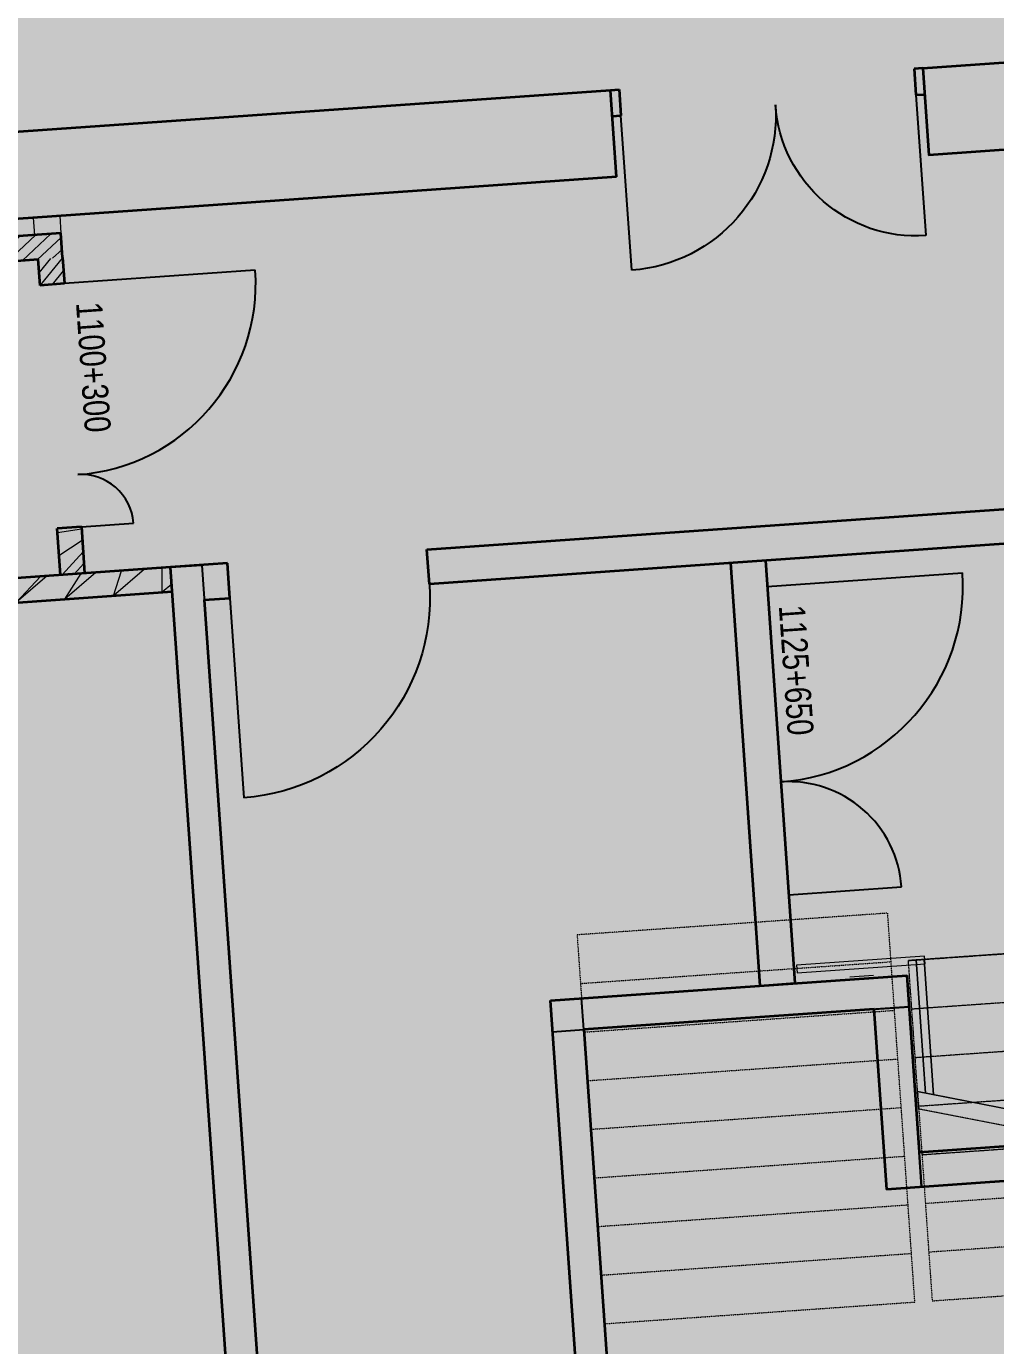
# Model space of a CAD drawing. Header units: millimetres. Extents: x 833941507 to 1669051331, y 817666127 to 1636299673.
# Drawn here: x 834538638 to 834544211, y 817995162 to 818002742 of the extents above; entities that cross this region are included whole.
import ezdxf

# ---------------------------------------------------------------- set-up
doc = ezdxf.new("R2010")
doc.units = ezdxf.units.MM
doc.header["$LTSCALE"] = 3
for name, pattern in [('3A35X-MADL-P-LT-B01-0$0$ACAD_ISO02W033', [5, 4, -1]), ('ACAD_ISO04W033', [10, 8, -1, 0, -1]), ('B0606', [0.7813, 0.39065, -0.39065])]:
    doc.linetypes.add(name, pattern=pattern)
for name, color, linetype, lineweight in [('Hatch (LTC&CB)', 252, 'Continuous', 35), ('UAJ-22INWA', 6, 'Continuous', 35), ('UAJ-22INWA-h', 251, 'Continuous', 9), ('UAJ-23FLOR-h', 251, 'Continuous', 9), ('UAJ-24STAI', 8, 'Continuous', 35), ('UAJ-24STAI-a', 9, '3A35X-MADL-P-LT-B01-0$0$ACAD_ISO02W033', 13), ('UAJ-24STAI-d', 7, 'Continuous', 5), ('UAJ-24STAI-x', 9, 'ACAD_ISO04W033', 5), ('UAJ-24STAI-z', 8, 'B0606', 9), ('UAJ-32INFR', 7, 'Continuous', 25), ('UAJ-32INFR-a', 1, 'Continuous', 13), ('UAJ-34RAIL-a', 1, 'Continuous', 13), ('UAJ-34RAIL-c', 254, 'Continuous', 9)]:
    doc.layers.add(name, color=color, linetype=linetype, lineweight=lineweight)
doc.layers.add('UAJ-00ANNO-$', color=32, linetype='Continuous', lineweight=5, plot=False)
doc.layers.add('UAJ-01LAYO-$', color=32, linetype='Continuous', lineweight=5, plot=False)
doc.layers.add('UAJ-22INWA-$', color=32, linetype='Continuous', plot=False)
doc.styles.add('3A35X-MAGP-P-ADR-B01-L1$0$Kowloon_standard', font='arial.ttf', dxfattribs={"width": 0.8, "height": 2})

# ---------------------------------------------------------------- blocks, each defined once
blk = doc.blocks.new('32_UNS_INFR-cavity-closer')
at = {"layer": 'UAJ-32INFR-a', "transparency": 33554636}
h = blk.add_hatch(color=256, dxfattribs=at)
h.dxf.hatch_style = 1
h.paths.add_polyline_path([(149.9999998807907, 0), (0, 0), (0, 100), (150.0000001192093, 100)])
blk.add_lwpolyline([(149.9999998807907, 0), (0, 0), (0, 100), (150.0000001192093, 100)], close=True, dxfattribs=at)
blk = doc.blocks.new('*U561')
at = {"layer": 'UAJ-22INWA-h'}
h = blk.add_hatch(dxfattribs=at)
h.set_pattern_fill('ANSI31', color=256, scale=20)
h.set_pattern_definition([(45, (-59.9999992350003, -6417.282052694412), (-44.90128060534576, 44.90128060534577), [])])
h.paths.add_polyline_path([(6.05607567649713e-07, -5580.205810431152), (3.978102540713735e-07, 162.923758758785), (140.000000278601, 162.9237584846037), (140.0000009632354, -5580.205810347705)])
at = {"layer": 'UAJ-22INWA'}
for p, q in [((140.0000003531067, 162.9237586119443), (140.0000009483195, -5580.040647412018)), ((7.546191795810841e-07, -5580.205810192733), (2.571432924065675e-07, 22.92375852036639))]:
    blk.add_line(p, q, dxfattribs=at)
for points in [[(3.85487965104403e-06, 162.9237584968287), (140.0000042125075, 162.9237584849075)], [(6.05607567649713e-07, -5580.205810431152), (140.0000009632354, -5580.205810443073)]]:
    blk.add_lwpolyline(points, dxfattribs=at)
blk = doc.blocks.new('*U577')
at = {"layer": 'UAJ-22INWA-h'}
h = blk.add_hatch(dxfattribs=at)
h.set_pattern_fill('ANSI31', color=256, scale=20)
h.set_pattern_definition([(45, (-59.9999989161266, -9092.188684728884), (-44.90128060534576, 44.90128060534577), [])])
h.paths.add_polyline_path([(4.387143235362601e-07, -4180.204227458878), (8.835772007387277e-07, -3911.98445624796), (140.0000007643679, -3911.984456522141), (140.0000007963422, -4180.204227375431)])
at = {"layer": 'UAJ-22INWA'}
for p, q in [((5.877259354676312e-07, -4180.20422722046), (7.345655888073566e-07, -3911.984456486378)), ((140.0000008388737, -3911.984456530347), (140.000000781441, -4180.204227379822))]:
    blk.add_line(p, q, dxfattribs=at)
blk.add_lwpolyline([(4.387143235362601e-07, -4180.204227458878), (140.0000007963422, -4180.204227470799)], dxfattribs=at)
blk = doc.blocks.new('*U610')
at = {"layer": 'UAJ-24STAI-z'}
for points in [[(0, 0), (1.471618134019081e-07, 1790)], [(280, 0), (280.0000001471618, 1790)], [(560, 0), (560.0000001471618, 1790)], [(840, 0), (840.0000001471618, 1790)], [(1120, 0), (1120.000000147162, 1790)], [(1400, 0), (1400.000000147162, 1790)], [(1680, 0), (1680.000000147162, 1790)], [(1960, 0), (1960.000000147162, 1790)]]:
    blk.add_lwpolyline(points, dxfattribs=at)
blk.add_lwpolyline([(1.471618134019081e-07, 1790), (2240.000000147162, 1790), (2240, 0), (0, 0)], close=True, dxfattribs=at)
blk = doc.blocks.new('*U674')
at = {"layer": 'UAJ-34RAIL-c'}
h = blk.add_hatch(color=256, dxfattribs=at)
h.dxf.hatch_style = 1
h.paths.add_polyline_path([(767.1727708819228, 1745.000000000033), (1.13686837721616e-13, 1745), (5.684341886080801e-13, 1700), (779.2304845413153, 1700.000000000033)])
h = blk.add_hatch(color=256, dxfattribs=at)
h.dxf.hatch_style = 1
h.paths.add_polyline_path([(855.115057222514, 1790.000000000033), (755.115057222514, 1790.000000000033), (1234.744111674238, 2.842170943040401e-14), (1334.744111657143, 2.842170943040401e-14)])
h = blk.add_hatch(color=256, dxfattribs=at)
h.dxf.hatch_style = 1
h.paths.add_polyline_path([(1210.628684355437, 90), (1.13686837721616e-13, 90), (-1.13686837721616e-13, 45), (1222.686398014829, 45)])
at = {"layer": 'UAJ-24STAI-a'}
for points in [[(755.115057222514, 1790.000000000033), (0, 1790), (0, 0), (1234.744111674238, 0)], [(0, 0), (0, 1790)], [(280, -2.449293598294707e-15), (280, 1790)], [(560, -4.898587196589415e-15), (560, 1790)], [(840, -7.347880794884122e-15), (840, 1790)], [(1120, -9.797174393178829e-15), (1120, 1790)]]:
    blk.add_lwpolyline(points, dxfattribs=at)
at = {"layer": 'UAJ-24STAI-d'}
blk.add_line((0, 895), (940, 895), dxfattribs=at)
at = {"layer": 'UAJ-24STAI-d', "flags": 128}
blk.add_lwpolyline([(1234.744111674238, 2.842170943040401e-14), (1059.634345702236, 653.5185435089252), (930.224823151008, 1136.48145665348), (755.115057222514, 1790.000000000033)], dxfattribs=at)
at = {"layer": 'UAJ-24STAI-x', "flags": 128}
blk.add_lwpolyline([(1334.744111674238, 2.842170943040401e-14), (1159.634345702236, 653.5185435089252), (1030.224823151008, 1136.48145665348), (855.115057222514, 1790.000000000033)], dxfattribs=at)
at = {"layer": 'UAJ-24STAI-z'}
for points in [[(0, 0), (0, 1790)], [(280, 0), (280, 1790)], [(560, 0), (560, 1790)], [(755.1150572225249, 1790.000000000033), (1960, 1790), (1960, 0), (1234.744111674227, 0)], [(840, 0), (840, 1790)], [(1120, 0), (1120, 1790)], [(1400, 0), (1400, 1790)], [(1680, 0), (1680, 1790)]]:
    blk.add_lwpolyline(points, dxfattribs=at)
at = {"layer": 'UAJ-34RAIL-a'}
for points in [[(779.2304845413153, 1700.000000000033), (5.684341886080801e-13, 1700), (1.13686837721616e-13, 1745), (767.1727708819146, 1745.000000000033)], [(1222.686398014837, 45), (-1.13686837721616e-13, 45), (1.13686837721616e-13, 90), (1210.628684355436, 90)]]:
    blk.add_lwpolyline(points, dxfattribs=at)
blk.add_lwpolyline([(755.115057222514, 1790.000000000033), (1234.744111674238, 2.842170943040401e-14), (1334.744111657143, 2.842170943040401e-14), (855.115057222514, 1790.000000000033)], close=True, dxfattribs=at)
at = {"layer": 'UAJ-34RAIL-c'}
for points in [[(767.1727708819228, 1745.000000000033), (1.13686837721616e-13, 1745), (5.684341886080801e-13, 1700), (779.2304845413153, 1700.000000000033)], [(1210.628684355437, 90), (1.13686837721616e-13, 90), (-1.13686837721616e-13, 45), (1222.686398014829, 45)]]:
    blk.add_lwpolyline(points, close=True, dxfattribs=at)
blk = doc.blocks.new('*U789')
at = {"layer": 'UAJ-34RAIL-c'}
h = blk.add_hatch(color=256, dxfattribs=at)
h.dxf.hatch_style = 1
h.paths.add_polyline_path([(-45.00000071525574, -299.9999998807907), (-45.00000001633325, 437.013786861678), (-90.00000001633326, 437.0137867424687), (-90.00000071525574, -300)])
at = {"layer": 'UAJ-00ANNO-$'}
blk.add_lwpolyline([(-1.633325384310087e-08, 137.0137865040501), (0, 0)], dxfattribs=at)
at = {"layer": 'UAJ-34RAIL-a'}
blk.add_lwpolyline([(-45.00000071525574, -299.9999998807907), (-45.00000001633325, 437.013786861678), (-90.00000001633326, 437.0137867424687), (-90.00000071525574, -300)], close=True, dxfattribs=at)
blk = doc.blocks.new('D1700')
at = {"layer": 'UAJ-32INFR'}
for p, q in [((3.576278686523438e-07, 890.0000003576279), (1.192092895507812e-07, 2.384185791015625e-07)), ((1700.000000119209, 0), (1700.000000119209, 810.0000001192093))]:
    blk.add_line(p, q, dxfattribs=at)
for centre, radius, start, end in [((1.192092895507812e-07, 1.192092895507812e-07), 889.9999997660796, 0, 90), ((1700.000000119209, -1.192092895507812e-07), 810.0000001576923, 90, 180)]:
    blk.add_arc(centre, radius, start, end, dxfattribs=at)
blk = doc.blocks.new('*U920')
at = {"layer": 'UAJ-22INWA-h'}
h = blk.add_hatch(dxfattribs=at)
h.set_pattern_fill('ANSI32', color=256, scale=20)
h.set_pattern_definition([(45, (-60.00000210087046, 2623.378874292071), (-134.7038418160373, 134.7038418160373), []), (45, (29.80259789912955, 2623.378874292071), (-134.7038418160373, 134.7038418160373), [])])
h.paths.add_polyline_path([(-2.194243222675141e-07, 1340.662851250309), (1.451113291750517e-07, 2282.716024063809), (139.9999982377627, 2282.716023789627), (139.9999983500642, 1340.662851333755)])
at = {"layer": 'UAJ-22INWA'}
for p, q in [((-7.04127115931372e-08, 1340.662872577592), (-3.900282756319496e-09, 2282.71602382539)), ((139.9999983122685, 2282.716023781103), (139.999998335163, 1340.662851391625))]:
    blk.add_line(p, q, dxfattribs=at)
blk.add_lwpolyline([(-2.194243222675141e-07, 1340.662851250309), (139.9999983500642, 1340.662851238387)], dxfattribs=at)
blk = doc.blocks.new('D1150')
at = {"layer": 'UAJ-32INFR'}
blk.add_line((2.384185791015625e-07, 2.384185791015625e-07), (3.576278686523438e-07, 1150.000000238419), dxfattribs=at)
blk.add_arc((1.192092895507812e-07, 1.192092895507812e-07), 1150.00000005447, 0, 90, dxfattribs=at)
blk = doc.blocks.new('D1775')
at = {"layer": 'UAJ-32INFR'}
for p, q in [((0, 3.576278686523438e-07), (1.192092895507812e-07, 1125.000000357628)), ((1775.000000119209, 3.576278686523438e-07), (1775.000000119209, 650.0000002384186))]:
    blk.add_line(p, q, dxfattribs=at)
for centre, radius, start, end in [((0, 2.384185791015625e-07), 1125.000000036237, 0, 90), ((1775.000000119209, 2.384185791015625e-07), 649.9999999729392, 90, 180)]:
    blk.add_arc(centre, radius, start, end, dxfattribs=at)
at = {"layer": 'UAJ-01LAYO-$', "style": '3A35X-MAGP-P-ADR-B01-L1$0$Kowloon_standard', "width": 0.8}
blk.add_text('1125+650', height=149.9999999999996, rotation=359.9985519998963, dxfattribs=at).set_placement((115.5759078264236, 58.63326156139374))
blk = doc.blocks.new('D1400+')
at = {"layer": 'UAJ-32INFR'}
for p, q in [((1.192092895507812e-07, 1100.000000238419), (1.192092895507812e-07, 2.384185791015625e-07)), ((1400.000000119209, 0), (1400.000000119209, 300))]:
    blk.add_line(p, q, dxfattribs=at)
for centre, radius, start, end in [((1.192092895507812e-07, 1.192092895507812e-07), 1100.000000053798, 0, 90), ((1400.000000119209, -1.192092895507812e-07), 299.9999999266742, 90, 180)]:
    blk.add_arc(centre, radius, start, end, dxfattribs=at)
at = {"layer": 'UAJ-01LAYO-$', "style": '3A35X-MAGP-P-ADR-B01-L1$0$Kowloon_standard', "width": 0.8}
blk.add_text('1100+300', height=149.9999999999996, rotation=359.9985519998963, dxfattribs=at).set_placement((115.5759079456329, 58.63326156139374))
blk = doc.blocks.new('*U923')
at = {"layer": 'UAJ-22INWA-h'}
h = blk.add_hatch(dxfattribs=at)
h.set_pattern_fill('ANSI31', color=256, scale=20)
h.set_pattern_definition([(45, (-59.99999853248482, -12310.40845649452), (-44.90128060534576, 44.90128060534577), [])])
h.paths.add_polyline_path([(6.23488773499048e-07, -5730.204227987409), (1.082444526900872e-06, -5580.204227485065), (140.0000009632352, -5580.204227759246), (140.0000009811166, -5730.204227903962)])
at = {"layer": 'UAJ-22INWA'}
for p, q in [((7.725003854304191e-07, -5730.20422774899), (9.334329149695009e-07, -5580.204227723483)), ((140.000001037741, -5580.204227767452), (140.0000009662155, -5730.204227908353))]:
    blk.add_line(p, q, dxfattribs=at)
blk.add_lwpolyline([(4.539513923873528e-06, -5580.204227747021), (140.0000048971418, -5580.204227758943)], dxfattribs=at)
blk = doc.blocks.new('GBP-LTC-LB01')
at = {"layer": 'UAJ-23FLOR-h'}
h = blk.add_hatch(dxfattribs=at)
h.set_pattern_fill('EARTH,_O', color=256, scale=180, angle=45.00000010501341)
h.set_pattern_definition([(48.99890852053534, (834576001.761157, 818046085.3420337), (-112.7268618952272, 1612.510668059984), [1143, -1143]), (48.99890852053534, (834575678.2791204, 818046366.5514973), (-112.7268618952272, 1612.510668059984), [1143, -1143]), (48.99890852053534, (834575354.7970834, 818046647.760961), (-112.7268618952272, 1612.510668059984), [1143, -1143]), (138.9989085205353, (834575340.7062259, 818046849.3247945), (-1612.510668059984, -112.7268618952272), [1143, -1143]), (138.9989085205353, (834575621.9156895, 818047172.8068315), (-1612.510668059984, -112.7268618952272), [1143, -1143]), (138.9989085205353, (834575903.1251531, 818047496.2888683), (-1612.510668059984, -112.7268618952272), [1143, -1143])])
h.paths.add_polyline_path([(834572173.0526648, 818200349.1682475), (834310583.7401848, 818182062.0839702), (834331502.2393942, 817882831.6918911), (834364939.6873164, 817885169.2259957), (834473095.7001734, 818011283.5998719), (834480533.7001572, 818020120.3998857), (834485095.050147, 818025709.5498941), (834491375.7001324, 818033618.9999057), (834497063.4001188, 818041012.999916), (834493145.8001142, 818043678.6999089), (834512788.5000582, 818074029.2499447), (834518712.4500408, 818083675.2499557), (834526231.3000174, 818096325.0999695), (834534646.0499907, 818111073.0499848), (834545955.9999523, 818131981.3000056), (834557204.5999117, 818154198.8000262), (834564039.9998856, 818168496.8000388), (834570941.1648417, 818183576.4266495), (834578367.7999997, 818200696.3)])
h.paths.add_polyline_path([(834382131.3063979, 817956469.9755309), (834418268.7298656, 817958996.0684958), (834422062.4129677, 817963855.9029621), (834428403.0430198, 817964299.3786768), (834467239.2037573, 818010695.5815835), (834466445.2064853, 818021738.794587), (834476097.7213831, 818035709.0329579), (834485267.1005058, 818048983.1978921), (834487014.8928652, 818051460.4309663), (834497268.3342452, 818067303.4232484), (834492893.3757939, 818129890.0851053), (834448056.5937514, 818126755.6608665), (834416896.5816393, 818105052.1136897), (834382061.3702741, 818080788.9948437), (834386167.4497714, 818022059.1642565), (834377588.3843737, 818021459.4669156)], flags=16)
edge = h.paths.add_edge_path(flags=16)
edge.add_line((834540292.2872467, 818142076.0699883), (834533466.3205868, 818141614.1342163))
edge.add_line((834533466.3205867, 818141614.1342163), (834523258.01233, 818143862.7104174))
edge.add_line((834523258.01233, 818143862.7104174), (834525896.867722, 818155838.9349334))
edge.add_arc((834558382.4304729, 818267025.4493066), 115835.0239163238, 237.2183980957774, 253.7131265722631, ccw=False)
edge.add_line((834495664.9154892, 818169638.2526121), (834498267.5884769, 818132356.9750829))
edge.add_line((834498267.5884771, 818132356.9750829), (834496346.4194225, 818130135.0090942))
edge.add_line((834496346.4194226, 818130135.0090942), (834492879.879452, 818129892.6713651))
edge.add_line((834492879.8794518, 818129892.6713651), (834494229.5832878, 818110587.6218635))
edge.add_line((834494229.5832882, 818110587.6218635), (834496326.133695, 818110708.3844534))
edge.add_line((834496326.1336946, 818110708.3844534), (834498420.2073777, 818080753.5549031))
edge.add_line((834498420.2073779, 818080753.5549031), (834498046.1188868, 818080727.4032354))
edge.add_line((834498046.118887, 818080727.4032354), (834498254.5151165, 818077746.3837949))
edge.add_line((834498254.5151162, 818077746.3837949), (834503061.0860548, 818078082.4001414))
edge.add_line((834503061.0860548, 818078082.4001414), (834504979.5219883, 818081212.101532))
edge.add_line((834504979.5219884, 818081212.101532), (834509429.0185915, 818088470.9260026))
edge.add_line((834509429.0185914, 818088470.9260026), (834515217.1570119, 818097913.5886871))
edge.add_line((834515217.157012, 818097913.5886871), (834526067.4346461, 818116415.5426326))
edge.add_line((834526067.4346461, 818116415.5426326), (834532489.1994565, 818127888.6839589))
edge.add_line((834532489.1994562, 818127888.6839589), (834534830.89787, 818132146.3035389))
edge.add_line((834534830.8978701, 818132146.3035389), (834540292.2872465, 818142076.0699883))
h = blk.add_hatch(dxfattribs=at)
h.set_pattern_fill('EARTH,_O', color=256, scale=180, angle=45.00000010501341)
h.set_pattern_definition([(45.00000010501341, (-1082349.699177861, 54794.90315568447), (-2.96267069188616e-06, 1616.446101792448), [1143, -1143]), (45.00000010501341, (-1082652.782822503, 55097.98679921505), (-2.96267069188616e-06, 1616.446101792448), [1143, -1143]), (45.00000010501341, (-1082955.866467144, 55401.07044274564), (-2.96267069188616e-06, 1616.446101792448), [1143, -1143]), (135.0000001050134, (-1082955.866467515, 55603.12620546969), (-1616.446101792448, -2.96267069188616e-06), [1143, -1143]), (135.0000001050134, (-1082652.782823984, 55906.20985011128), (-1616.446101792448, -2.96267069188616e-06), [1143, -1143]), (135.0000001050134, (-1082349.699180454, 56209.29349475286), (-1616.446101792448, -2.96267069188616e-06), [1143, -1143])])
h.paths.add_polyline_path([(834669469.2548146, 818015499.1701102), (834651080.8176275, 818014213.7929552), (834651091.333055, 818014066.030459), (834669479.7621983, 818015351.5226754)], flags=16)
edge = h.paths.add_edge_path()
edge.add_arc((834611763.613195, 818123015.0723449), 22001.28373588376, 94.00071865262937, 118.6886834190998)
edge.add_line((834601201.8916234, 818142315.5004095), (834593918.3367147, 818141228.3801512))
edge.add_arc((834611768.400262, 818123014.0298539), 25502.69251264854, 93.99715914630349, 134.4212748451599, ccw=False)
edge.add_line((834609990.6837641, 818148454.6872638), (834618164.3568528, 818149025.8389109))
edge.add_line((834618164.3568528, 818149025.8389109), (834618408.292444, 818145534.9100552))
edge.add_line((834618408.292444, 818145534.9100552), (834616365.4114578, 818145392.1596863))
edge.add_line((834616365.4114578, 818145392.1596863), (834616609.385029, 818141900.6873076))
edge.add_line((834616609.385029, 818141900.6873076), (834611621.5474902, 818141552.1522465))
edge.add_line((834611621.5474902, 818141552.1522465), (834611377.6128702, 818145043.0672039))
edge.add_line((834611377.6128702, 818145043.0672039), (834610228.6059371, 818144962.7428077))
h.paths.add_polyline_path([(834673232.9366938, 818197365.8783082), (834607546.4897544, 818192773.8917836), (834599172.4998745, 818174435.3001034), (834588349.0999149, 818152374.5000834), (834578621.5499489, 818133890.6500655), (834568418.2999822, 818115665.3000468), (834556456.700019, 818095618.300025), (834546606.4000474, 818080041.600007), (834532219.3000866, 818058623.7499806), (834523692.1501086, 818046595.7499651), (834515683.5001286, 818035708.4999502), (834508244.2001468, 818025929.8999366), (834500656.3001646, 818016266.0999228), (834489786.8001888, 818002934.0999027), (834483448.3002025, 817995421.2998908), (834478637.6002128, 817989841.6998823), (834458453.7502539, 817967379.2998452), (834441506.4997879, 817949096.357832), (834383075.7479855, 817886437.0757562), (834482026.687943, 817893354.5055006), (834551919.0356153, 817920008.6018127), (834634905.1297382, 817930637.1330649), (834634022.9972101, 817939309.3515325), (834633770.0685325, 817941795.8857912), (834633577.6912351, 817943687.0236263), (834508697.0405153, 817930983.6118022), (834507053.464672, 817930191.4384525), (834506409.4608335, 817939426.9553951), (834507656.9383341, 817945566.7269546), (834503417.0808368, 818006767.0327235), (834503064.3680854, 818011762.6720035), (834514052.9096247, 818025791.9353799), (834520784.6504849, 818034889.3491884), (834526318.8615147, 818042436.9444461), (834532381.6860782, 818050705.6283545), (834536345.7196504, 818056472.6778568), (834542258.4127678, 818065225.6191521), (834550405.86193, 818077286.9078631), (834561578.9964366, 818095001.9633045), (834574522.6610527, 818117080.0346472), (834587768.8781933, 818140310.2095475), (834609774.1305691, 818143594.9757913), (834610001.9653326, 818140335.8947712), (834634252.5395212, 818142031.4686226), (834636806.8958616, 818105492.469254), (834642791.4816118, 818105913.7478601), (834646278.5594581, 818056032.5832597), (834640293.170484, 818055614.1586573), (834643382.3380679, 818011424.9081372), (834641138.4146172, 818011267.9554363), (834645775.7848747, 817944927.8676329), (834639048.3570181, 817944243.5239328), (834640362.1165634, 817931328.1108725), (834651070.3910474, 817932706.91456), (834650587.6677916, 817936476.1291044), (834685105.7378002, 817940896.8578628), (834685588.4610578, 817937127.6433052), (834691373.7890701, 817937868.5701854)])
at = {"layer": 'UAJ-22INWA'}
for p, q in [((834543792.0166012, 818002500.6645584), (834543742.1392457, 818002497.1780622)), ((834543742.1392457, 818002497.1780622), (834543752.59893, 818002347.5431899)), ((834541996.5268248, 818002375.1478572), (834542046.2780204, 818002378.6255342)), ((834542046.2780204, 818002378.6255342), (834542056.7377046, 818002228.990662)), ((834543752.59893, 818002347.5431899), (834543802.4772, 818002351.0300634)), ((834542006.9865081, 818002225.5129849), (834542056.7377046, 818002228.990662))]:
    blk.add_line(p, q, dxfattribs=at)
at = {"layer": 'UAJ-22INWA', "xscale": -1}
for name, p, rotation in [('*U561', (834538683.4207367, 818001401.7290188), 273.9989498441466), ('*U920', (834537199.14624, 817999334.9762499), 273.9991655371064)]:
    blk.add_blockref(name, p, dxfattribs=dict(at, rotation=rotation))
at = {"layer": 'UAJ-22INWA', "rotation": 183.9988673414779}
for name in ['*U923', '*U577']:
    blk.add_blockref(name, (834539245.5536996, 817995696.8369709), dxfattribs=at)
at = {"layer": 'UAJ-24STAI'}
for name, p, xscale, rotation in [('*U610', (834541960.7105488, 817995287.1840975), -1, 273.9989085400898), ('*U674', (834545495.0787635, 817997499.035187), -0.9999999999999992, 93.99854992541573)]:
    blk.add_blockref(name, p, dxfattribs=dict(at, xscale=xscale, rotation=rotation))
at = {"layer": 'UAJ-24STAI', "rotation": 273.9986929690369}
blk.add_blockref('*U789', (834543372.1102617, 817997279.5739138), dxfattribs=at)
at = {"layer": 'UAJ-32INFR', "xscale": -1}
for name, p, rotation in [('D1700', (834542056.7377036, 818002228.990662), 183.9985499737318), ('D1150', (834539807.6909359, 817999457.1775631), 183.9985498412517)]:
    blk.add_blockref(name, p, dxfattribs=dict(at, rotation=rotation))
at = {"layer": 'UAJ-32INFR', "rotation": 273.9985500058564}
for name, p in [('D1400+', (834538856.4075446, 818001263.4557376)), ('D1775', (834542897.634879, 817999522.8231786))]:
    blk.add_blockref(name, p, dxfattribs=at)
at = {"layer": 'UAJ-32INFR-a', "rotation": 3.998908525846276}
blk.add_blockref('32_UNS_INFR-cavity-closer', (834538686.5496054, 818001542.2895263), dxfattribs=at)
blk = doc.blocks.new('*U1074')
at = {"layer": 'UAJ-22INWA'}
for p, q in [((4.571527654152675e-07, -3084.877368121744), (-4.265413053801126e-07, 5828.086130374393)), ((499.9999996777668, 5828.086130545002), (500.0000006508678, -3084.877367975992))]:
    blk.add_line(p, q, dxfattribs=at)
for points in [[(3.179539703523915e-06, 5828.086130331365), (500.0000035371676, 5828.08613053402)], [(3.081411534822109e-07, -3084.877368331886), (500.000000665769, -3084.87736812923)]]:
    blk.add_lwpolyline(points, dxfattribs=at)
at = {"layer": 'UAJ-22INWA-$'}
blk.add_lwpolyline([(3.081411534822109e-07, -3084.877368331886), (-2.775296934487415e-07, 5828.086130612812), (499.999999603261, 5828.086130553207), (500.000000665769, -3084.877368033863)], close=True, dxfattribs=at)
blk = doc.blocks.new('*U1085')
at = {"layer": 'UAJ-22INWA'}
for p, q in [((500.0000002889624, 701.0058874392732), (500.0000004793234, -1645.858535237005)), ((2.856083369752384e-07, -1645.858535382756), (2.144565769413021e-07, 201.0058872686648))]:
    blk.add_line(p, q, dxfattribs=at)
blk.add_lwpolyline([(1.365967250421818e-07, -1645.858535592899), (500.0000004942245, -1645.858535390243)], dxfattribs=at)
at = {"layer": 'UAJ-22INWA-$'}
blk.add_lwpolyline([(1.365967250421818e-07, -1645.858535592899), (3.336658664920833e-07, 701.0058875070833), (500.0000002144566, 701.0058874474787), (500.0000004942245, -1645.858535294876)], close=True, dxfattribs=at)
blk = doc.blocks.new('*U1088')
at = {"layer": 'UAJ-22INWA'}
for p, q in [((199.9999981756061, 3429.124149655273), (199.9999982099188, 2391.287052049421)), ((-1.849280875776541e-07, 2211.287053383104), (-1.286418750879723e-07, 3229.124149401344))]:
    blk.add_line(p, q, dxfattribs=at)
at = {"layer": 'UAJ-22INWA-$'}
blk.add_lwpolyline([(-3.446685354902002e-07, 2391.287051872342), (8.448807875538478e-09, 3429.124149901897), (199.9999981011003, 3429.124149663478), (199.99999822482, 2391.287051991551)], close=True, dxfattribs=at)
blk = doc.blocks.new('*U1097')
at = {"layer": 'UAJ-22INWA'}
for p, q in [((2.487127517313221e-07, -1336.356713836032), (2.12353995853689e-07, 468.643283443882)), ((199.9999985285228, 468.6432854237737), (199.9999986721699, -1536.356712328785))]:
    blk.add_line(p, q, dxfattribs=at)
at = {"layer": 'UAJ-22INWA-$'}
blk.add_lwpolyline([(9.970113978852169e-08, -1336.3567138827), (3.613656076595362e-07, 468.6432857882432), (199.999998454017, 468.6432854306154), (199.9999986691897, -1336.3567138827)], close=True, dxfattribs=at)
blk = doc.blocks.new('*U1150')
at = {"layer": 'UAJ-22INWA'}
for p, q in [((179.9999981181944, 3918.827331104334), (179.9999987585394, -2210.875855723492)), ((3.410427382494327e-07, -2010.875856085192), (-1.925651597221929e-07, 3844.271296407064))]:
    blk.add_line(p, q, dxfattribs=at)
at = {"layer": 'UAJ-22INWA-$'}
blk.add_lwpolyline([(2.039520552443719e-07, -2210.875855888651), (-4.606653192240628e-08, 3886.432174235701), (179.9999980465849, 3886.432173985362), (179.9999987734406, -2210.875855781362)], close=True, dxfattribs=at)
blk = doc.blocks.new('*U1153')
at = {"layer": 'UAJ-22INWA'}
for p, q in [((2.997960665483538e-07, -1854.874500947048), (2.443787538102947e-07, 199.9999941326476)), ((179.999998578429, -1.144534564900823e-07), (179.999998694643, -1674.87450263051))]:
    blk.add_line(p, q, dxfattribs=at)
at = {"layer": 'UAJ-22INWA-$'}
blk.add_lwpolyline([(1.400556186581525e-07, -1674.874502832692), (3.933903656161419e-07, 199.9999964770089), (179.9999984860418, 199.999996119381), (179.9999987095441, -1674.874502832692)], close=True, dxfattribs=at)
blk = doc.blocks.new('*U1002')
at = {"layer": 'UAJ-22INWA'}
for p, q in [((179.9999983273582, 2144.646640119271), (179.9999985549454, -548.0053748987905)), ((1.332763872525789e-07, -368.0053763978709), (1.426378792638632e-08, 2070.090605279687))]:
    blk.add_line(p, q, dxfattribs=at)
at = {"layer": 'UAJ-22INWA-$'}
blk.add_lwpolyline([(-1.573522467879229e-08, -368.0053766362895), (1.56092568204258e-07, 2190.598523689235), (179.999998248744, 2190.598523438895), (179.9999985537533, -368.0053765290011)], close=True, dxfattribs=at)
blk = doc.blocks.new('*U976')
at = {"layer": 'UAJ-22INWA'}
for p, q in [((-3.148559811812872e-08, 1014.117925183263), (-1.429476981305068e-07, 3449.129989009718)), ((199.9999999613605, 3449.129988755568), (200.0000001622295, 1014.117925418672))]:
    blk.add_line(p, q, dxfattribs=at)
at = {"layer": 'UAJ-22INWA-$'}
blk.add_lwpolyline([(-1.804972100671876e-07, 1014.117925241593), (6.063913815523847e-09, 3449.129989002192), (199.9999998868547, 3449.129988763773), (200.0000001771307, 1014.117925360802)], close=True, dxfattribs=at)
blk = doc.blocks.new('GBP-STR-B01-L2')
at = {"layer": 'UAJ-22INWA'}
for p, q in [((834540940.9060231, 817999736.8423748), (834545666.3731345, 818000067.1900098)), ((834545680.3206809, 817999867.6769377), (834540954.8535695, 817999537.3293027)), ((834540954.8535695, 817999537.3293027), (834540940.9060231, 817999736.8423748)), ((834539793.7058582, 817999656.6439832), (834539466.5419363, 817999633.8176653)), ((834539807.6534047, 817999457.1309111), (834539793.7058582, 817999656.6439832)), ((834539660.0511969, 817999446.857334), (834539807.6534047, 817999457.1309111))]:
    blk.add_line(p, q, dxfattribs=at)
for name, p, rotation in [('*U1085', (834545433.9960006, 818002615.4533142), 273.9989085337835), ('*U1074', (834538954.0286992, 818001661.2336227), 93.99890853472759), ('*U976', (834542816.4531761, 818000684.1069834), 183.9989085164624), ('*U1150', (834539800.2845922, 817997440.8772), 183.9989085164624), ('*U1153', (834543500.9035544, 817997274.4049616), 273.9989085338657), ('*U1088', (834543546.2065859, 817999494.2626394), 183.9989085164624), ('*U1002', (834541868.3215437, 817996610.9565998), 183.9989085164624), ('*U1097', (834545104.5012004, 817996366.1875439), 273.9989085338657)]:
    blk.add_blockref(name, p, dxfattribs=dict(at, rotation=rotation))

msp = doc.modelspace()

# ---------------------------------------------------------------- hatches: boundary and pattern name
at = {"layer": 'Hatch (LTC&CB)'}
h = msp.add_hatch(dxfattribs=at)
h.set_pattern_fill('ANSI38', color=256, scale=100)
h.set_pattern_definition([(318.9998376927443, (834479093.7342951, 818230174.1493032), (208.2994204990571, 239.6197016519238), []), (48.99983769274426, (834479093.7342951, 818230174.1493032), (176.9791393461904, 687.5388238029047), [793.75, -476.25])])
edge = h.paths.add_edge_path()
edge.add_line((834601196.1932279, 818142314.5248821), (834603754.2640262, 818142696.3710381))
edge.add_line((834603754.2640262, 818142696.3710381), (834603901.899728, 818141707.3292294))
edge.add_line((834603901.899728, 818141707.3292294), (834603810.4683098, 818141693.6886882))
edge.add_arc((834611763.2944388, 818123016.3620529), 20299.99935169609, 113.0643579575305, 141.3575808429331)
edge.add_line((834595907.8101043, 818135692.8596053), (834595395.44903, 818135656.8608108))
edge.add_line((834595395.44903, 818135656.8608108), (834583111.7173193, 818114341.0318873))
edge.add_line((834583111.7173193, 818114341.0318873), (834578121.5842528, 818106513.8910732))
edge.add_line((834578121.5842528, 818106513.8910732), (834575731.6542978, 818102809.499759))
edge.add_line((834575731.6542978, 818102809.499759), (834574387.4489166, 818100725.9814435))
edge.add_line((834574387.4489166, 818100725.9814435), (834573113.9765022, 818098752.0992287))
edge.add_line((834573113.9765022, 818098752.0992287), (834573145.2547638, 818098730.6477773))
edge.add_line((834573145.2547638, 818098730.6477773), (834569989.114683, 818093770.2015171))
edge.add_line((834569989.114683, 818093770.2015171), (834566534.9997851, 818088385.676982))
edge.add_line((834566534.9997851, 818088385.676982), (834566514.0877519, 818088398.2967066))
edge.add_line((834566514.0877519, 818088398.2967066), (834558743.6087797, 818076256.6317656))
edge.add_line((834558743.6087797, 818076256.6317656), (834557653.4005865, 818074495.7072132))
edge.add_line((834557653.4005865, 818074495.7072132), (834553498.9169745, 818068288.5571573))
edge.add_line((834553498.9169745, 818068288.5571573), (834548580.861871, 818060932.1282293))
edge.add_line((834548580.861871, 818060932.1282293), (834544328.2635252, 818054726.3367485))
edge.add_line((834544328.2635252, 818054726.3367485), (834544332.1488035, 818054704.6644962))
edge.add_line((834544332.1488035, 818054704.6644962), (834540324.5978602, 818048716.6949816))
edge.add_line((834540324.5978602, 818048716.6949816), (834541041.3244038, 818048232.540333))
edge.add_line((834541041.3244038, 818048232.540333), (834540089.7288045, 818046823.8296406))
edge.add_line((834540089.7288045, 818046823.8296406), (834539737.5511322, 818047061.7285419))
edge.add_line((834539737.5511322, 818047061.7285419), (834533115.7546033, 818038377.7374016))
edge.add_line((834533115.7546033, 818038377.7374016), (834515220.9619001, 818015146.6305978))
edge.add_arc((834538026.0069846, 818000636.2612507), 27029.99999804167, 147.5322628657497, 176.1870880981713)
edge.add_line((834511055.837681, 818002433.7226919), (834511444.9861017, 817996891.2334589))
edge.add_line((834511444.9861017, 817996891.2334589), (834511474.1084727, 817996474.6528435))
edge.add_line((834511474.1084727, 817996474.6528435), (834508641.2167096, 817996276.6106825))
edge.add_line((834508641.2167096, 817996276.6106825), (834508910.6816144, 817992422.053122))
edge.add_line((834508910.6816144, 817992422.053122), (834511353.3752296, 817992955.9577066))
edge.add_line((834511353.3752296, 817992955.9577066), (834513357.6638721, 817964213.0085849))
edge.add_line((834513357.6638721, 817964213.0085849), (834513308.9477361, 817964209.6026397))
edge.add_line((834513308.9477361, 817964209.6026397), (834513879.4049544, 817955918.7523347))
edge.add_line((834513879.4049544, 817955918.7523347), (834514876.6139696, 817955988.4575205))
edge.add_line((834514876.6139696, 817955988.4575205), (834515053.0661077, 817953464.409199))
edge.add_arc((834528221.0653924, 817954382.9922421), 13199.99999874826, 183.9904169536054, 259.8372334186261)
edge.add_line((834525891.9897077, 817941390.0939349), (834525974.5254321, 817940578.7091386))
edge.add_line((834525974.5254321, 817940578.7091386), (834555356.336757, 817943567.4939791))
edge.add_line((834555356.336757, 817943567.4939791), (834594711.6949315, 817947570.8029128))
edge.add_line((834594711.6949315, 817947570.8029128), (834594754.1988673, 817947152.9591447))
edge.add_line((834594754.1988673, 817947152.9591447), (834616096.9028597, 817949323.9834652))
edge.add_line((834616096.9028597, 817949323.9834652), (834631854.2065201, 817950926.8492302))
edge.add_line((834631854.2065201, 817950926.8492302), (834631836.7081357, 817951177.1563083))
edge.add_line((834631836.7081357, 817951177.1563083), (834639760.382062, 817951731.0818821))
edge.add_line((834639760.382062, 817951731.0818821), (834640506.9704407, 817944391.5874598))
edge.add_line((834640506.9704407, 817944391.5874598), (834508703.5709968, 817930984.2761916))
edge.add_line((834508703.5709968, 817930984.2761916), (834508663.5146245, 817930982.1632618))
edge.add_line((834508663.5146245, 817930982.1632618), (834507053.4646711, 817930191.4384522))
edge.add_line((834507053.4646711, 817930191.4384522), (834506409.4608326, 817939426.9553951))
edge.add_line((834506409.4608326, 817939426.9553951), (834507674.9508276, 817945699.3234407))
edge.add_line((834507674.9508276, 817945699.3234407), (834503067.5031257, 818011766.6800821))
edge.add_line((834503067.5031257, 818011766.6800821), (834515005.9420724, 818027008.3036696))
edge.add_line((834515005.9420724, 818027008.3036696), (834526318.8603592, 818042436.9452374))
edge.add_line((834526318.8603592, 818042436.9452374), (834533248.4343333, 818051887.545926))
edge.add_line((834533248.4343333, 818051887.545926), (834545204.9352987, 818069586.3738981))
edge.add_line((834545204.9352987, 818069586.3738981), (834551695.4067936, 818079200.6226892))
edge.add_line((834551695.4067936, 818079200.6226892), (834551700.6621838, 818079300.5666262))
edge.add_line((834551700.6621838, 818079300.5666262), (834554860.111537, 818084257.5104706))
edge.add_line((834554860.111537, 818084257.5104706), (834556162.9385583, 818086301.5433419))
edge.add_line((834556162.9385583, 818086301.5433419), (834561579.1108731, 818095002.152886))
edge.add_line((834561579.1108731, 818095002.152886), (834564610.1881032, 818100023.5882319))
edge.add_line((834564610.1881032, 818100023.5882319), (834566711.8413072, 818103505.2825594))
edge.add_line((834566711.8413072, 818103505.2825594), (834567220.9571147, 818104369.6755948))
edge.add_line((834567220.9571147, 818104369.6755948), (834571219.8492384, 818111331.3275263))
edge.add_line((834571219.8492384, 818111331.3275263), (834579233.5847297, 818125278.3035975))
edge.add_line((834579233.5847297, 818125278.3035975), (834584805.1873057, 818135090.7915635))
edge.add_line((834584805.1873057, 818135090.7915635), (834587768.4359322, 818140310.1481816))
edge.add_line((834587768.4359322, 818140310.1481816), (834593953.3663634, 818141233.3798261))
edge.add_arc((834611682.4142298, 818123278.8372545), 25232.61257183928, 93.84603158733529, 134.6379365759465, ccw=False)
edge.add_line((834609989.9237372, 818148454.6235011), (834618164.07139, 818149025.8201461))
edge.add_line((834618164.07139, 818149025.8201461), (834618408.0113981, 818145534.900405))
edge.add_line((834618408.0113981, 818145534.900405), (834616365.1302586, 818145392.1522276))
edge.add_line((834616365.1302586, 818145392.1522276), (834616609.1098313, 818141900.6663029))
edge.add_line((834616609.1098313, 818141900.6663029), (834611621.272795, 818141552.1240568))
edge.add_line((834611621.272795, 818141552.1240568), (834611377.3331451, 818145043.038663))
edge.add_arc((834611845.1982398, 818122938.1113777), 22109.8780646978, 91.21252121934131, 118.7925777614652)
h = msp.add_hatch(color=256, dxfattribs=at)
h.dxf.hatch_style = 1
edge = h.paths.add_edge_path()
edge.add_line((834513358.8255653, 817964213.0958437), (834514805.289499, 817964314.2087176))
edge.add_line((834514805.289499, 817964314.2087176), (834514905.3200586, 817962883.3180938))
edge.add_line((834514905.3200586, 817962883.3180938), (834522015.978077, 817959924.652822))
edge.add_line((834522015.978077, 817959924.652822), (834527599.8251551, 817958234.8488646))
edge.add_line((834527599.8251551, 817958234.8488646), (834531627.4143353, 817957331.9568794))
edge.add_line((834531627.4143353, 817957331.9568794), (834538597.7298516, 817957185.7983224))
edge.add_line((834538597.7298516, 817957185.7983224), (834550283.8357514, 817958000.7096148))
edge.add_line((834550283.8357514, 817958000.7096148), (834576164.2493855, 817960699.3094033))
edge.add_arc((834571429.6622454, 818001700.8842118), 41274.02878520934, 276.5869590863181, 289.1047787767843)
edge.add_line((834584938.5161443, 817962700.1621864), (834585387.4425285, 817962731.4429674))
edge.add_line((834585387.4425285, 817962731.4429674), (834585119.4098338, 817966565.5387688))
edge.add_line((834585119.4098338, 817966565.5387688), (834584671.7451953, 817966534.2435784))
edge.add_line((834584671.7451953, 817966534.2435784), (834582845.2183245, 817993361.8909639))
edge.add_line((834582845.2183245, 817993361.8909639), (834584586.6638896, 817993483.6330193))
edge.add_line((834584586.6638896, 817993483.6330193), (834584565.213575, 817993788.1730142))
edge.add_line((834584565.213575, 817993788.1730142), (834583546.5970082, 817993716.9697903))
edge.add_line((834583546.5970082, 817993716.9697903), (834579511.6160775, 818051438.2750045))
edge.add_line((834579511.6160775, 818051438.2750045), (834571357.0710046, 818050868.2097193))
edge.add_line((834571357.0710046, 818050868.2097193), (834571728.4182211, 818045556.2424893))
edge.add_line((834571728.4182211, 818045556.2424893), (834551420.9984901, 818044136.5981159))
edge.add_line((834551420.9984901, 818044136.5981159), (834550915.3577757, 818053251.1485702))
edge.add_line((834550915.3577757, 818053251.1485702), (834550067.4300342, 818053191.871879))
edge.add_line((834550067.4300342, 818053191.871879), (834547980.3444077, 818050328.438814))
edge.add_line((834547980.3444077, 818050328.438814), (834547993.7177736, 818050137.13641))
edge.add_line((834547993.7177736, 818050137.13641), (834537098.7629538, 818035335.0755486))
edge.add_line((834537098.7629538, 818035335.0755486), (834533115.7546033, 818038377.7374016))
edge.add_line((834533115.7546033, 818038377.7374016), (834521762.7749052, 818023639.2440152))
edge.add_line((834521762.7749052, 818023639.2440152), (834515226.3537949, 818015153.6303818))
edge.add_arc((834538313.0684212, 818000540.4627358), 27322.90359548846, 147.6674701204294, 176.0266741615715)
edge.add_line((834511055.837681, 818002433.7226919), (834511474.1084727, 817996474.6528435))
edge.add_line((834511474.1084727, 817996474.6528435), (834508641.2167096, 817996276.6106824))
edge.add_line((834508641.2167096, 817996276.6106824), (834508910.6816144, 817992422.053122))
edge.add_line((834508910.6816144, 817992422.053122), (834511349.4456573, 817992955.0988119))
edge.add_line((834511349.4456573, 817992955.0988119), (834511354.850605, 817992876.5974088))
edge.add_line((834511354.850605, 817992876.5974088), (834513358.6562476, 817964213.0840075))
edge.add_line((834513358.6562476, 817964213.0840075), (834513358.8255653, 817964213.0958437))

# ---------------------------------------------------------------- block references
for name in ['GBP-LTC-LB01', 'GBP-STR-B01-L2']:
    msp.add_blockref(name, (0, 0))

doc.saveas('drawing.dxf')
